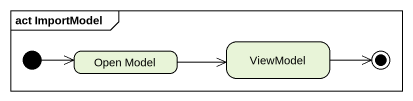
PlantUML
@startuml
mainframe act ImportModel
hide empty description
state "Open Model" as Open_Model
state ViewModel
[*] -right-> Open_Model
Open_Model -right-> ViewModel
ViewModel -right-> [*]
@enduml
